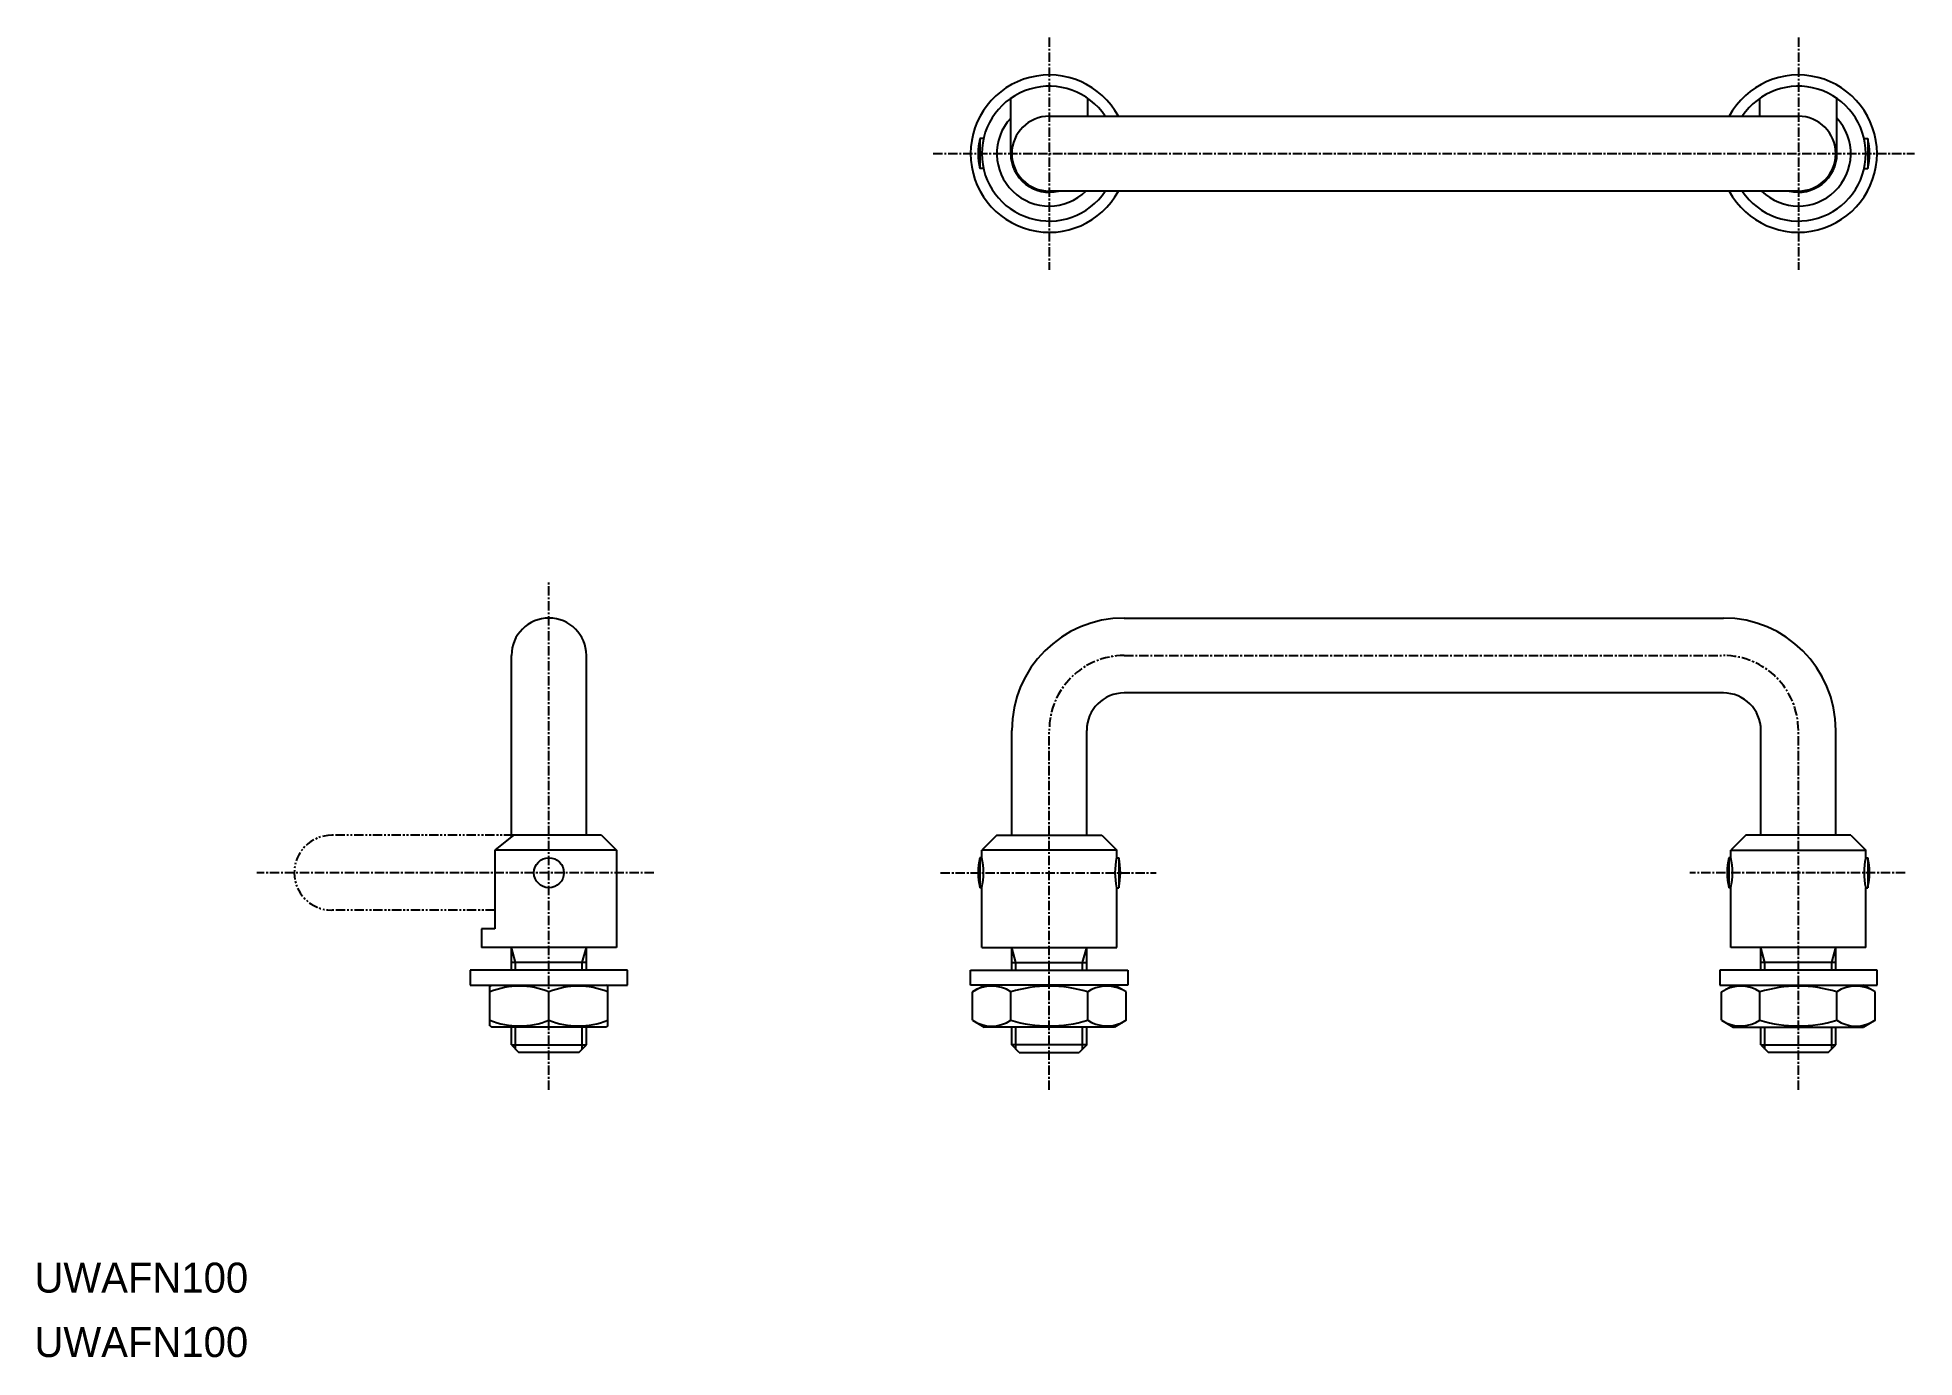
# Model space of a CAD drawing. Extents: x 0 to 251, y 0 to 176.
import ezdxf

# ---------------------------------------------------------------- set-up
doc = ezdxf.new("R2010")
doc.units = 0
doc.linetypes.add('CENTER', pattern=[2, 1.25, -0.25, 0.25, -0.25])
doc.linetypes.add('PHANTOM', pattern=[2.5, 1.25, -0.25, 0.25, -0.25, 0.25, -0.25])
doc.layers.get('0').update_dxf_attribs({"linetype": 'CONTINUOUS'})
doc.layers.add('CENTER', color=1, linetype='CENTER')

msp = doc.modelspace()

# ---------------------------------------------------------------- linework, layer by layer
at = {"color": 7, "linetype": 'CONTINUOUS'}
for p, q in [((130.32, 160.66), (130.32, 168.04)), ((140.62, 165.66), (140.62, 168.04)), ((230.32, 165.66), (230.32, 168.04)), ((240.62, 160.66), (240.62, 168.04)), ((135.47, 165.66), (235.47, 165.66)), ((126.69, 162.66), (126.19, 162.66)), ((126.19, 162.66), (126.19, 158.66)), ((244.24, 162.66), (244.74, 162.66)), ((244.74, 162.66), (244.74, 158.66)), ((126.69, 158.66), (126.19, 158.66)), ((244.24, 158.66), (244.74, 158.66)), ((235.47, 155.66), (135.47, 155.66)), ((145.47, 98.66), (225.47, 98.66)), ((63.68, 69.45), (63.68, 93.66)), ((73.68, 69.66), (73.68, 93.66)), ((225.47, 88.66), (145.47, 88.66)), ((130.47, 69.66), (130.47, 83.66)), ((140.47, 69.66), (140.47, 83.66)), ((230.47, 69.66), (230.47, 83.66)), ((240.47, 69.66), (240.47, 83.66)), ((63.93, 69.66), (61.48, 67.66)), ((77.68, 67.66), (61.48, 67.66)), ((61.48, 67.66), (61.48, 57.16)), ((75.68, 69.66), (63.93, 69.66)), ((75.68, 69.66), (77.68, 67.66)), ((77.68, 67.66), (77.68, 54.66)), ((128.47, 69.66), (126.47, 67.66)), ((126.47, 66.66), (126.47, 67.66)), ((144.47, 67.66), (126.47, 67.66)), ((128.47, 69.66), (142.47, 69.66)), ((142.47, 69.66), (144.47, 67.66)), ((144.47, 66.66), (144.47, 67.66)), ((228.47, 69.66), (226.47, 67.66)), ((226.47, 66.66), (226.47, 67.66)), ((226.47, 67.66), (244.47, 67.66)), ((242.47, 69.66), (228.47, 69.66)), ((242.47, 69.66), (244.47, 67.66)), ((244.47, 66.66), (244.47, 67.66)), ((126.19, 66.66), (126.19, 62.66)), ((126.47, 66.66), (126.19, 66.66)), ((144.47, 66.66), (144.74, 66.66)), ((144.74, 66.66), (144.74, 62.66)), ((226.19, 66.66), (226.19, 62.66)), ((226.47, 66.66), (226.19, 66.66)), ((244.47, 66.66), (244.74, 66.66)), ((244.74, 66.66), (244.74, 62.66)), ((126.47, 62.66), (126.19, 62.66)), ((126.47, 54.66), (126.47, 62.66)), ((144.47, 54.66), (144.47, 62.66)), ((144.47, 62.66), (144.74, 62.66)), ((226.47, 62.66), (226.19, 62.66)), ((226.47, 54.66), (226.47, 62.66)), ((244.47, 62.66), (244.74, 62.66)), ((244.47, 54.66), (244.47, 62.66)), ((61.48, 57.16), (59.68, 57.16)), ((59.68, 57.16), (59.68, 54.66)), ((77.68, 54.66), (59.68, 54.66)), ((63.68, 51.66), (63.68, 54.66)), ((73.68, 52.66), (63.68, 52.66)), ((73.68, 51.66), (73.68, 54.66)), ((126.47, 54.66), (144.47, 54.66)), ((130.47, 51.66), (130.47, 54.66)), ((130.47, 52.66), (140.47, 52.66)), ((140.47, 51.66), (140.47, 54.66)), ((244.47, 54.66), (226.47, 54.66)), ((230.47, 51.66), (230.47, 54.66)), ((240.47, 52.66), (230.47, 52.66)), ((240.47, 51.66), (240.47, 54.66)), ((58.18, 51.66), (58.18, 49.66)), ((79.18, 51.66), (58.18, 51.66)), ((79.18, 49.66), (79.18, 51.66)), ((124.97, 51.66), (145.97, 51.66)), ((124.97, 49.66), (124.97, 51.66)), ((145.97, 51.66), (145.97, 49.66)), ((224.97, 51.66), (224.97, 49.66)), ((245.97, 51.66), (224.97, 51.66)), ((245.97, 49.66), (245.97, 51.66)), ((58.18, 49.66), (79.18, 49.66)), ((60.81, 49.52), (61.06, 49.66)), ((60.81, 44.21), (60.81, 49.52)), ((68.68, 44.96), (68.68, 48.76)), ((76.54, 49.52), (76.29, 49.66)), ((76.54, 44.21), (76.54, 49.52)), ((145.97, 49.66), (124.97, 49.66)), ((125.21, 48.76), (126.78, 49.66)), ((125.21, 44.96), (125.21, 48.76)), ((130.34, 44.96), (130.34, 48.76)), ((140.6, 44.96), (140.6, 48.76)), ((145.73, 48.76), (144.16, 49.66)), ((145.73, 44.96), (145.73, 48.76)), ((224.97, 49.66), (245.97, 49.66)), ((225.21, 48.76), (226.78, 49.66)), ((225.21, 44.96), (225.21, 48.76)), ((230.34, 44.96), (230.34, 48.76)), ((240.6, 44.96), (240.6, 48.76)), ((245.73, 48.76), (244.16, 49.66)), ((245.73, 44.96), (245.73, 48.76)), ((60.81, 44.21), (61.06, 44.06)), ((76.29, 44.06), (61.06, 44.06)), ((63.68, 41.66), (63.68, 44.06)), ((73.68, 41.66), (73.68, 44.06)), ((76.54, 44.21), (76.29, 44.06)), ((125.21, 44.96), (126.78, 44.06)), ((144.16, 44.06), (126.78, 44.06)), ((130.47, 41.66), (130.47, 44.06)), ((140.47, 41.66), (140.47, 44.06)), ((145.73, 44.96), (144.16, 44.06)), ((225.21, 44.96), (226.78, 44.06)), ((226.78, 44.06), (244.16, 44.06)), ((230.47, 41.66), (230.47, 44.06)), ((240.47, 41.66), (240.47, 44.06)), ((245.73, 44.96), (244.16, 44.06)), ((63.68, 41.66), (73.68, 41.66)), ((63.68, 41.66), (64.68, 40.66)), ((72.68, 40.66), (64.68, 40.66)), ((72.68, 40.66), (73.68, 41.66)), ((131.47, 40.66), (130.47, 41.66)), ((140.47, 41.66), (130.47, 41.66)), ((131.47, 40.66), (139.47, 40.66)), ((140.47, 41.66), (139.47, 40.66)), ((230.47, 41.66), (240.47, 41.66)), ((230.47, 41.66), (231.47, 40.66)), ((239.47, 40.66), (231.47, 40.66)), ((239.47, 40.66), (240.47, 41.66))]:
    msp.add_line(p, q, dxfattribs=at)
at = {"color": 3, "linetype": 'PHANTOM'}
for p, q in [((63.93, 69.66), (39.68, 69.66)), ((61.48, 59.66), (39.68, 59.66))]:
    msp.add_line(p, q, dxfattribs=at)
at = {"color": 3, "linetype": 'CONTINUOUS'}
for p, q in [((64.22, 52.66), (63.68, 54.66)), ((64.22, 51.66), (64.22, 52.66)), ((73.13, 52.66), (73.68, 54.66)), ((73.13, 51.66), (73.13, 52.66)), ((131.01, 52.66), (130.47, 54.66)), ((131.01, 51.66), (131.01, 52.66)), ((139.93, 52.66), (140.47, 54.66)), ((139.93, 51.66), (139.93, 52.66)), ((231.01, 52.66), (230.47, 54.66)), ((231.01, 51.66), (231.01, 52.66)), ((239.93, 52.66), (240.47, 54.66)), ((239.93, 51.66), (239.93, 52.66)), ((64.22, 41.12), (64.22, 44.06)), ((73.13, 41.12), (73.13, 44.06)), ((131.01, 41.12), (131.01, 44.06)), ((139.93, 41.12), (139.93, 44.06)), ((231.01, 41.12), (231.01, 44.06)), ((239.93, 41.12), (239.93, 44.06))]:
    msp.add_line(p, q, dxfattribs=at)
at = {"color": 7, "linetype": 'CONTINUOUS'}
msp.add_circle((68.68, 64.66), 2, dxfattribs=at)
for centre, radius, start, end in [((135.47, 160.66), 10.5, 28.4369, 331.5631), ((235.47, 160.66), 10.5, 208.4369, 151.5631), ((135.47, 160.66), 9, 33.749, 326.251), ((235.47, 160.66), 9, 213.749, 146.251), ((135.47, 160.66), 7, 137.3676, 314.4153), ((135.47, 160.66), 5, 90, 270), ((235.47, 160.66), 7, 225.5847, 42.6324), ((235.47, 160.66), 5, 270, 90), ((134.97, 160.66), 9, 167.1604, 192.8396), ((135.47, 160.66), 5.15, 180, 283.8624), ((235.47, 160.66), 5.15, 256.1376, 360), ((235.97, 160.66), 9, 347.1604, 12.8396), ((68.68, 93.66), 5, 0, 180), ((145.47, 83.66), 15, 90, 180), ((225.47, 83.66), 15, 0, 90), ((145.47, 83.66), 5, 90, 180), ((225.47, 83.66), 5, 0, 90), ((134.97, 64.66), 9, 167.1604, 192.8396), ((117.69, 64.66), 9, 347.1604, 12.8396), ((153.24, 64.66), 9, 167.1604, 192.8396), ((135.97, 64.66), 9, 347.1604, 12.8396), ((234.97, 64.66), 9, 167.1604, 192.8396), ((217.69, 64.66), 9, 347.1604, 12.8396), ((253.24, 64.66), 9, 167.1604, 192.8396), ((235.97, 64.66), 9, 347.1604, 12.8396), ((64.74, 38.95), 10.56, 68.1464, 111.8536), ((72.61, 38.95), 10.56, 68.1464, 111.8536), ((127.78, 44.92), 4.61, 56.2241, 123.7759), ((135.47, 31.82), 17.69, 73.1474, 106.8526), ((143.19, 44.69), 4.82, 65.8897, 122.4524), ((227.75, 44.69), 4.82, 57.5476, 114.1103), ((235.47, 31.82), 17.69, 73.1474, 106.8526), ((243.16, 44.92), 4.61, 56.2241, 123.7759), ((64.74, 54.77), 10.56, 248.1464, 291.8536), ((72.61, 54.77), 10.56, 248.1464, 291.8536), ((127.78, 48.8), 4.61, 236.2241, 303.7759), ((135.47, 61.9), 17.69, 253.1474, 286.8526), ((143.19, 49.03), 4.82, 237.5476, 294.1103), ((227.75, 49.03), 4.82, 245.8897, 302.4524), ((235.47, 61.9), 17.69, 253.1474, 286.8526), ((243.16, 48.8), 4.61, 236.2241, 303.7759)]:
    msp.add_arc(centre, radius, start, end, dxfattribs=at)
at = {"color": 3, "linetype": 'PHANTOM'}
msp.add_arc((39.68, 64.66), 5, 90, 270, dxfattribs=at)
at = {"layer": 'CENTER', "color": 1, "linetype": 'CENTER'}
for p, q in [((135.47, 176.16), (135.47, 145.16)), ((235.47, 176.16), (235.47, 145.16)), ((119.97, 160.66), (250.97, 160.66)), ((68.68, 35.66), (68.68, 103.66)), ((145.47, 93.66), (225.47, 93.66)), ((135.47, 35.66), (135.47, 83.66)), ((235.47, 35.66), (235.47, 83.66)), ((82.68, 64.66), (29.68, 64.66)), ((120.97, 64.66), (149.74, 64.66)), ((249.74, 64.66), (220.97, 64.66))]:
    msp.add_line(p, q, dxfattribs=at)
for centre, start, end in [((145.47, 83.66), 90, 180), ((225.47, 83.66), 0, 90)]:
    msp.add_arc(centre, 10, start, end, dxfattribs=at)

# ---------------------------------------------------------------- texts
for p in [(0, 8.6), (0, 0)]:
    msp.add_text('UWAFN100', height=4).set_placement(p)

doc.saveas('drawing.dxf')
